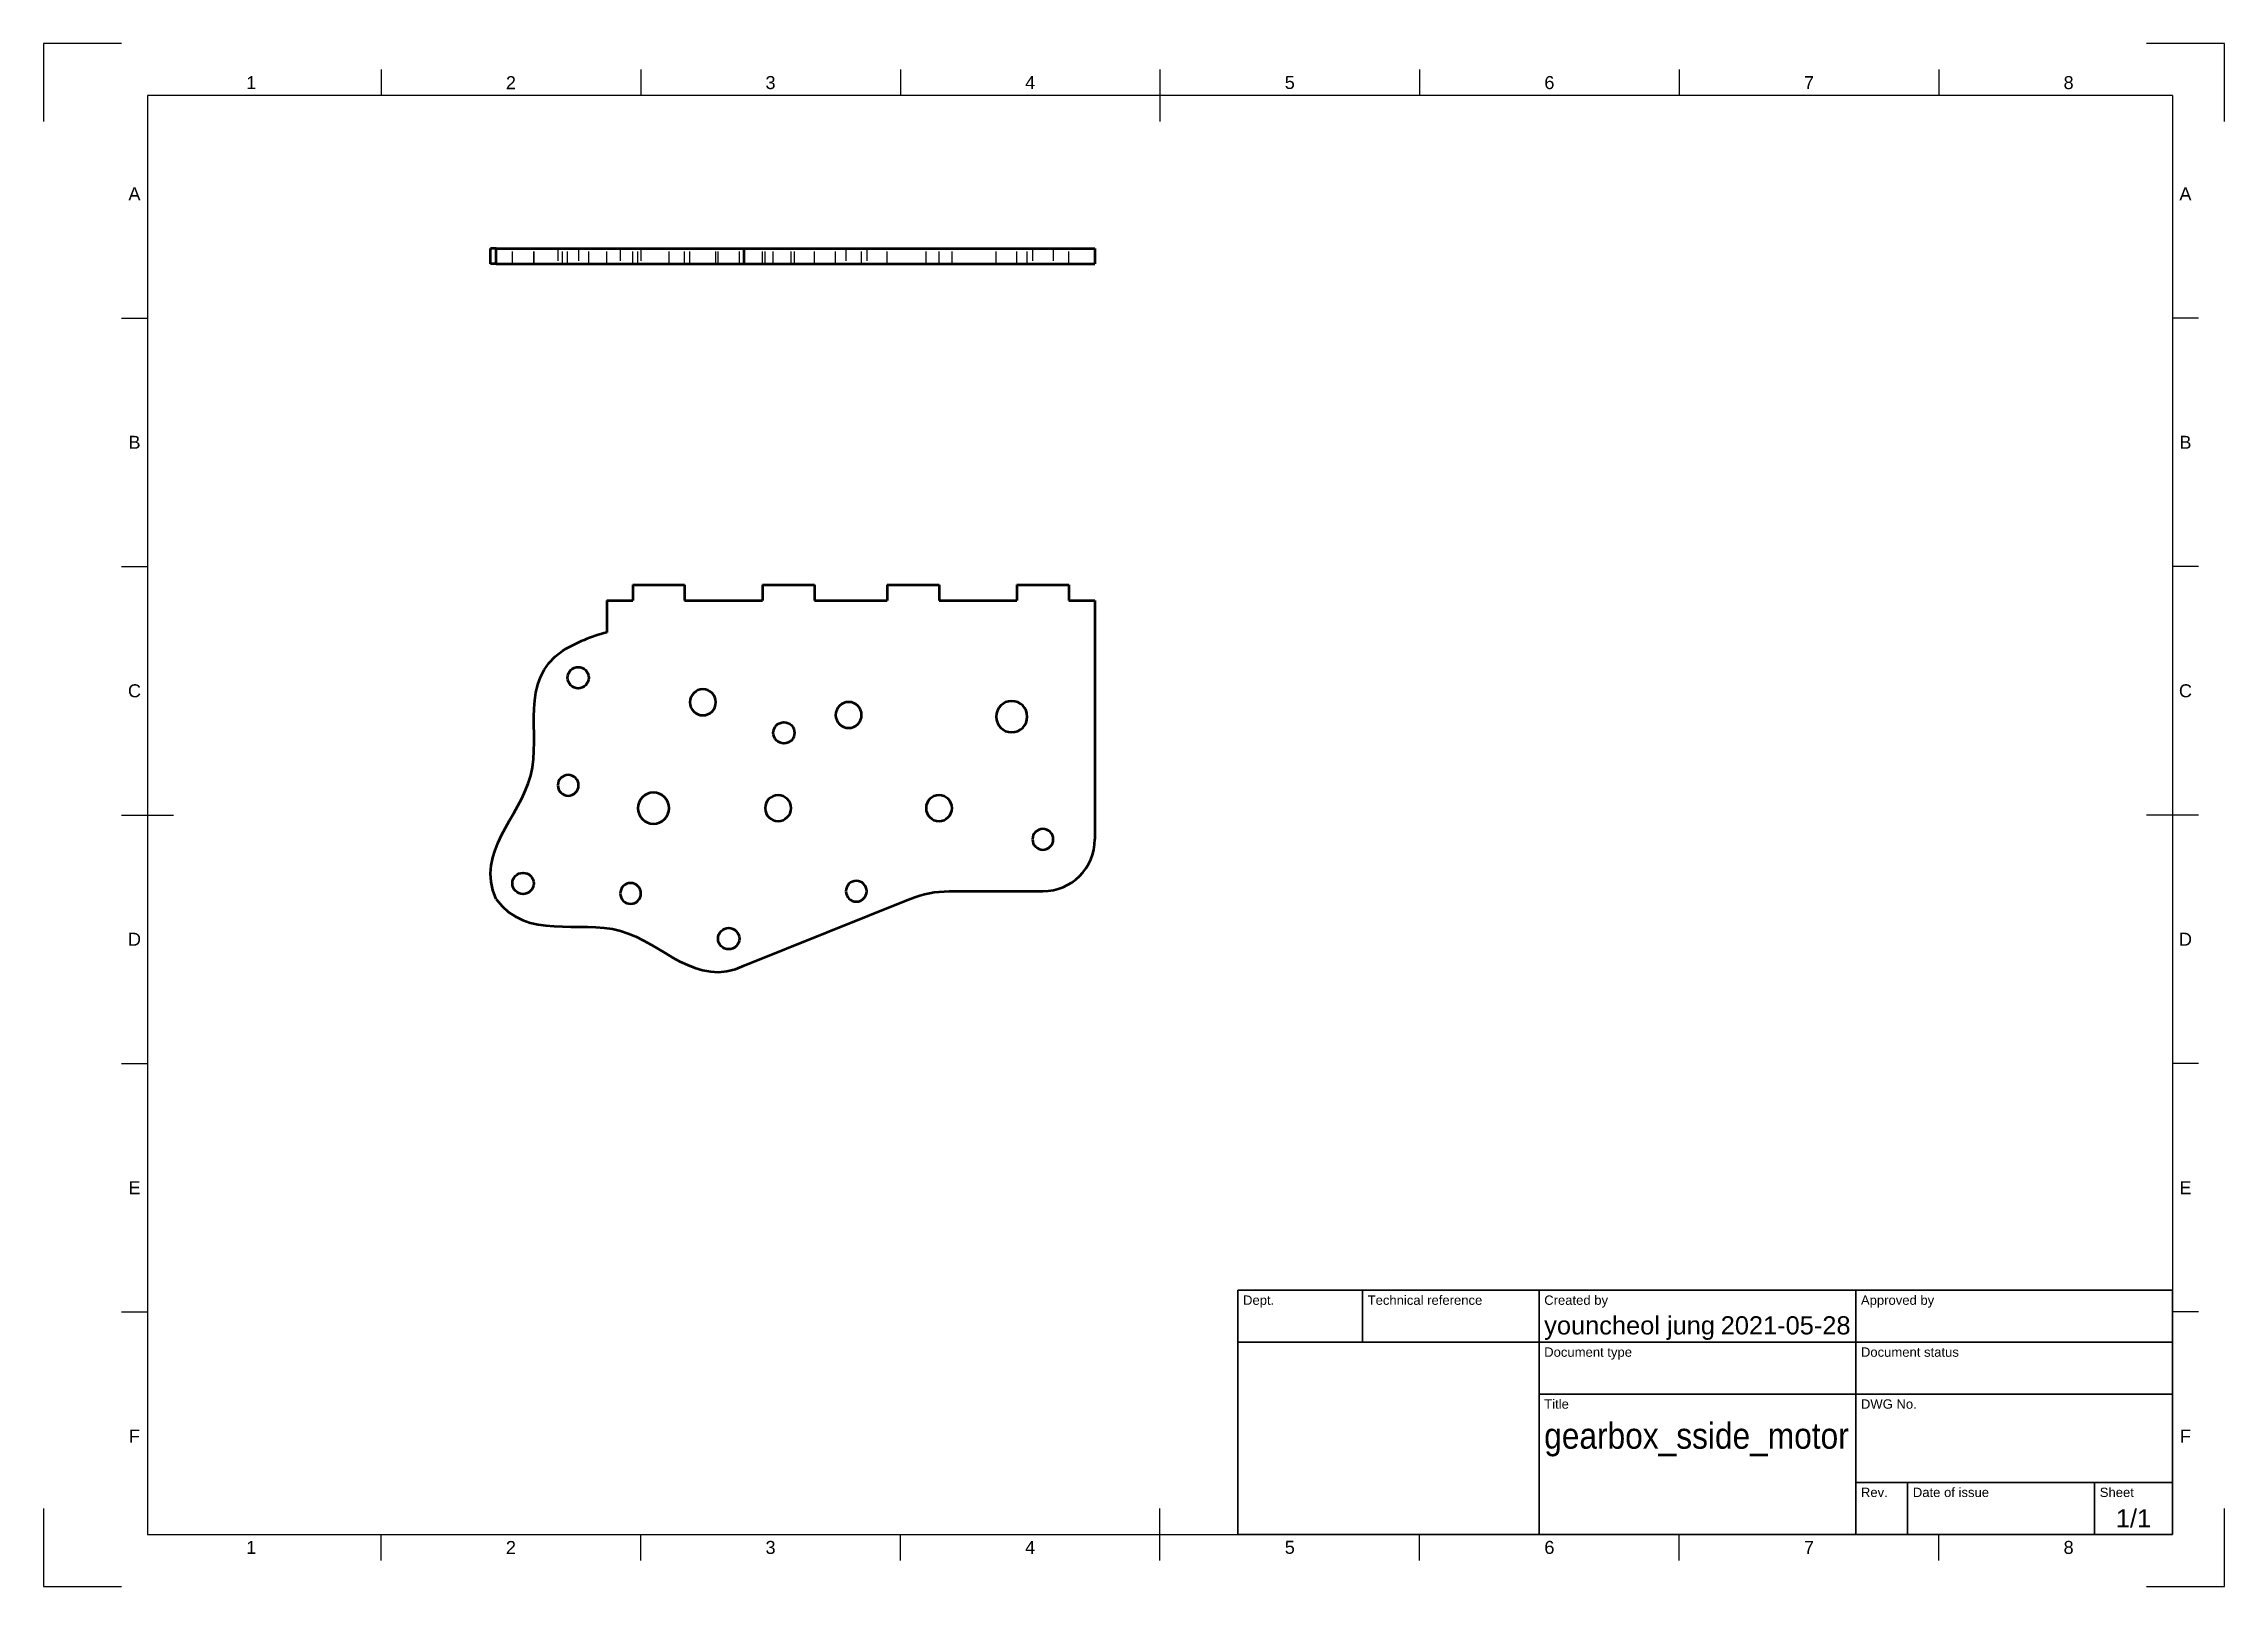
# Model space of a CAD drawing. Header units: millimetres. Extents: x 0 to 420, y 0 to 297.
import ezdxf
from ezdxf.enums import TextEntityAlignment as Align

# ---------------------------------------------------------------- set-up
doc = ezdxf.new("R2010")
doc.units = ezdxf.units.MM
doc.header["$LTSCALE"] = 0.75
doc.linetypes.add('HIDDEN2', pattern=[4.7625, 3.175, -1.5875])
for name, color, linetype, lineweight in [('Border', 7, 'Continuous', 25), ('Hidden', 7, 'HIDDEN2', 25), ('TitleBlock', 7, 'Continuous', 35), ('Visible', 7, 'Continuous', 50)]:
    doc.layers.add(name, color=color, linetype=linetype, lineweight=lineweight)
doc.styles.add('FusionTitle', font='arial.ttf')

# ---------------------------------------------------------------- blocks, each defined once
blk = doc.blocks.new('ISO_A3_SHEET')
at = {"layer": 'Border'}
for p, q in [((65, 292), (65, 287)), ((115, 292), (115, 287)), ((165, 292), (165, 287)), ((215, 292), (215, 282)), ((265, 292), (265, 287)), ((315, 292), (315, 287)), ((365, 292), (365, 287)), ((410, 287), (20, 287)), ((20, 287), (20, 10)), ((410, 287), (410, 10)), ((15, 244.16666), (20, 244.16666)), ((415, 244.16666), (410, 244.16666)), ((15, 196.33333), (20, 196.33333)), ((415, 196.33333), (410, 196.33333)), ((15, 148.5), (25, 148.5)), ((415, 148.5), (405, 148.5)), ((15, 100.66667), (20, 100.66667)), ((415, 100.66667), (410, 100.66667)), ((15, 52.83334), (20, 52.83334)), ((415, 52.83334), (410, 52.83334)), ((215, 5), (215, 15)), ((20, 10), (410, 10)), ((65, 5), (65, 10)), ((115, 5), (115, 10)), ((165, 5), (165, 10)), ((265, 5), (265, 10)), ((315, 5), (315, 10)), ((365, 5), (365, 10))]:
    blk.add_line(p, q, dxfattribs=at)
at = {"layer": 'Defpoints'}
for p, q in [((15, 297), (0, 297)), ((0, 297), (0, 282)), ((420, 297), (405, 297)), ((420, 282), (420, 297)), ((0, 15), (0, 0)), ((420, 0), (420, 15)), ((0, 0), (15, 0)), ((405, 0), (420, 0))]:
    blk.add_line(p, q, dxfattribs=at)
at = {"layer": 'Border', "style": 'FusionTitle'}
for s, p in [('1', (40, 289.5)), ('2', (90, 289.5)), ('3', (140, 289.5)), ('4', (190, 289.5)), ('5', (240, 289.5)), ('6', (290, 289.5)), ('7', (340, 289.5)), ('8', (390, 289.5)), ('A', (17.5, 268.08333)), ('A', (412.5, 268.08333)), ('B', (17.5, 220.25)), ('B', (412.5, 220.25)), ('C', (17.5, 172.41667)), ('C', (412.5, 172.41667)), ('D', (17.5, 124.58334)), ('D', (412.5, 124.58334)), ('E', (17.5, 76.75001)), ('E', (412.5, 76.75001)), ('F', (17.5, 28.91668)), ('F', (412.5, 28.91668)), ('1', (40, 7.5)), ('2', (90, 7.5)), ('3', (140, 7.5)), ('4', (190, 7.5)), ('5', (240, 7.5)), ('6', (290, 7.5)), ('7', (340, 7.5)), ('8', (390, 7.5))]:
    blk.add_text(s, height=2.5, dxfattribs=at).set_placement(p, align=Align.MIDDLE)
blk = doc.blocks.new('ISO_TITLEBLOCK')
at = {"layer": 'TitleBlock'}
for p, q in [((0, 47), (-180, 47)), ((-180, 47), (-180, 0)), ((-156, 37), (-156, 47)), ((-122, 0), (-122, 47)), ((-61, 0), (-61, 47)), ((0, 0), (0, 47)), ((-180, 37), (0, 37)), ((-122, 27), (0, 27)), ((-61, 10), (0, 10)), ((-51, 0), (-51, 10)), ((-15, 0), (-15, 10)), ((-180, 0), (0, 0))]:
    blk.add_line(p, q, dxfattribs=at)
at = {"layer": 'TitleBlock', "style": 'FusionTitle'}
for s, p in [('Dept.', (-179, 46)), ('Technical reference', (-155, 46)), ('Created by', (-121, 46)), ('Approved by', (-60, 46)), ('Document type', (-121, 36)), ('Document status', (-60, 36)), ('Title', (-121, 26)), ('DWG No.', (-60, 26)), ('Rev.', (-60, 9)), ('Date of issue', (-50, 9)), ('Sheet', (-14, 9))]:
    blk.add_text(s, height=1.8, dxfattribs=at).set_placement(p, align=Align.TOP_LEFT)
for tag, height, p in [('DEPT', 3.5, (-179, 42)), ('TECHNICAL_REFERENCE', 3.5, (-155, 42)), ('CREATED_BY', 3.5, (-121, 42)), ('APPROVED_BY', 3.5, (-60, 42)), ('DOCUMENT_TYPE', 3.5, (-121, 32)), ('DOCUMENT_STATUS', 3.5, (-60, 32)), ('TITLE_1', 5, (-121, 21.5)), ('TITLE_2', 5, (-121, 14)), ('TITLE_3', 5, (-121, 6.5)), ('DATE_OF_ISSUE', 3.5, (-50, 5))]:
    blk.add_attdef(tag, text='', height=height, dxfattribs=at).set_placement(p, align=Align.TOP_LEFT)
for tag, p in [('CREATED_DATE', (-62, 42)), ('APPROVED_DATE', (-0.99, 42))]:
    blk.add_attdef(tag, text='', height=3.5, dxfattribs=at).set_placement(p, align=Align.TOP_RIGHT)
for tag, height, p in [('DRAWING_NUMBER', 5, (-30.5, 19.75)), ('REV', 3.5, (-56, 4.85)), ('SHEET', 3.5, (-7.5, 4.85))]:
    blk.add_attdef(tag, text='', height=height, dxfattribs=at).set_placement(p, align=Align.TOP_CENTER)

msp = doc.modelspace()

# ---------------------------------------------------------------- linework, layer by layer
at = {"layer": 'Hidden', "extrusion": (0, 1, 0)}
for p, q in [((90.29, 254.59, 18.61), (90.29, 257.59, 18.61)), ((94.39, 254.59, 18.61), (94.39, 257.59, 18.61)), ((94.42, 254.59, -12.87), (94.42, 257.59, -12.87)), ((94.46, 254.59, -8.76), (94.46, 257.59, -8.76)), ((99.03, 257.59, -0.29), (99.03, 254.59, -0.29)), ((99.95, 254.59, -26.2), (99.95, 257.59, -26.2)), ((100.9, 254.59, -21), (100.9, 257.59, -21)), ((103.03, 257.59, -0.29), (103.03, 254.59, -0.29)), ((105, 254.59, -21), (105, 257.59, -21)), ((108.45, 254.59, -29.71), (108.45, 257.59, -29.71)), ((111.05, 257.59, 20.53), (111.05, 254.59, 20.53)), ((113.45, 254.59, -35.89), (113.45, 257.59, -35.89)), ((114.45, 254.59, 4.11), (114.45, 257.59, 4.11)), ((115.05, 257.59, 20.53), (115.05, 254.59, 20.53)), ((120.45, 254.59, 4.11), (120.45, 257.59, 4.11)), ((123.45, 254.59, -35.89), (123.45, 257.59, -35.89)), ((124.48, 254.59, -16.27), (124.48, 257.59, -16.27)), ((129.48, 254.59, -16.27), (129.48, 257.59, -16.27)), ((129.9, 254.59, 29.23), (129.9, 257.59, 29.23)), ((134, 254.59, 29.23), (134, 257.59, 29.23)), ((138.45, 254.59, -35.89), (138.45, 257.59, -35.89)), ((138.95, 254.59, 4.11), (138.95, 257.59, 4.11)), ((140.52, 254.59, -10.39), (140.52, 257.59, -10.39)), ((143.95, 254.59, 4.11), (143.95, 257.59, 4.11)), ((144.62, 254.59, -10.39), (144.62, 257.59, -10.39)), ((148.45, 254.59, -35.89), (148.45, 257.59, -35.89)), ((152.54, 254.59, -13.82), (152.54, 257.59, -13.82)), ((154.52, 257.59, 20.11), (154.52, 254.59, 20.11)), ((157.54, 254.59, -13.82), (157.54, 257.59, -13.82)), ((158.52, 257.59, 20.11), (158.52, 254.59, 20.11)), ((162.45, 254.59, -35.89), (162.45, 257.59, -35.89)), ((169.95, 254.59, 4.11), (169.95, 257.59, 4.11)), ((172.45, 254.59, -35.89), (172.45, 257.59, -35.89)), ((174.95, 254.59, 4.11), (174.95, 257.59, 4.11)), ((183.45, 254.59, -13.5), (183.45, 257.59, -13.5)), ((187.45, 254.59, -35.89), (187.45, 257.59, -35.89)), ((189.45, 254.59, -13.5), (189.45, 257.59, -13.5)), ((190.45, 257.59, 10.11), (190.45, 254.59, 10.11)), ((194.45, 257.59, 10.11), (194.45, 254.59, 10.11)), ((197.45, 254.59, -35.89), (197.45, 257.59, -35.89))]:
    msp.add_line(p, q, dxfattribs=at)
at = {"layer": 'Visible', "extrusion": (0, 1, 0)}
for p, q in [((86.09, 254.59, 16.74), (86.09, 257.59, 16.74)), ((87.14, 254.59, 21.61), (87.14, 257.59, 21.61)), ((134.95, 257.59, 34.42), (166.92, 257.59, 21.56)), ((134.95, 254.59, 34.42), (134.95, 257.59, 34.42)), ((174.39, 257.59, 20.11), (192.45, 257.59, 20.11)), ((202.45, 257.59, 10.11), (202.45, 254.59, 10.11)), ((134.95, 254.59, 34.42), (166.92, 254.59, 21.56)), ((174.39, 254.59, 20.11), (192.45, 254.59, 20.11))]:
    msp.add_line(p, q, dxfattribs=at)
at = {"layer": 'Visible'}
for p, q in [((108.45, 189.82, 1.5), (113.45, 189.82, 1.5)), ((108.45, 189.82, 1.5), (108.45, 183.64, 1.5)), ((113.45, 192.82, 1.5), (123.45, 192.82, 1.5)), ((113.45, 192.82, 1.5), (113.45, 189.82, 1.5)), ((123.45, 192.82, 1.5), (123.45, 189.82, 1.5)), ((123.45, 189.82, 1.5), (138.45, 189.82, 1.5)), ((138.45, 192.82, 1.5), (148.45, 192.82, 1.5)), ((138.45, 192.82, 1.5), (138.45, 189.82, 1.5)), ((148.45, 192.82, 1.5), (148.45, 189.82, 1.5)), ((148.45, 189.82, 1.5), (162.45, 189.82, 1.5)), ((162.45, 192.82, 1.5), (172.45, 192.82, 1.5)), ((162.45, 192.82, 1.5), (162.45, 189.82, 1.5)), ((172.45, 192.82, 1.5), (172.45, 189.82, 1.5)), ((172.45, 189.82, 1.5), (187.45, 189.82, 1.5)), ((187.45, 192.82, 1.5), (197.45, 192.82, 1.5)), ((187.45, 192.82, 1.5), (187.45, 189.82, 1.5)), ((197.45, 192.82, 1.5), (197.45, 189.82, 1.5)), ((197.45, 189.82, 1.5), (202.45, 189.82, 1.5)), ((202.45, 189.82, 1.5), (202.45, 143.82, 1.5)), ((134.95, 119.51, 1.5), (166.92, 132.37, 1.5)), ((174.39, 133.82, 1.5), (192.45, 133.82, 1.5))]:
    msp.add_line(p, q, dxfattribs=at)
for centre in [(102.95, 174.93, 1.5), (142.57, 164.32, 1.5), (92.34, 135.32, 1.5), (131.95, 124.7, 1.5)]:
    msp.add_circle(centre, 2.05, dxfattribs=at)
at = {"layer": 'Visible', "extrusion": (0, 0, -1)}
for centre, radius in [((-126.98, 170.2, -1.5), 2.5), ((-155.04, 167.75, -1.5), 2.5), ((-186.45, 167.43, -1.5), 3), ((-101.03, 154.22, -1.5), 2), ((-117.45, 149.82, -1.5), 3), ((-141.45, 149.82, -1.5), 2.5), ((-172.45, 149.82, -1.5), 2.5), ((-192.45, 143.82, -1.5), 2), ((-113.05, 133.4, -1.5), 2), ((-156.52, 133.82, -1.5), 2)]:
    msp.add_circle(centre, radius, dxfattribs=at)
at = {"layer": 'Visible', "extrusion": (0, -1, 0)}
for centre in [(174.39, 40.11, -257.59), (174.39, 40.11, -254.59)]:
    msp.add_arc(centre, 20, 248.0804, 270, dxfattribs=at)
at = {"layer": 'Visible', "extrusion": (0, 1, 0)}
for centre in [(-192.45, 10.11, 257.59), (-192.45, 10.11, 254.59)]:
    msp.add_arc(centre, 10, 90, 180, dxfattribs=at)
at = {"layer": 'Visible'}
for centre, radius, start, end in [((117.45, 149.82, 1.5), 35, 104.9006, 120), ((192.45, 143.82, 1.5), 10, 270, 0)]:
    msp.add_arc(centre, radius, start, end, dxfattribs=at)
at = {"layer": 'Visible', "extrusion": (0, 0, -1)}
msp.add_arc((-174.39, 113.82, -1.5), 20, 68.0804, 90, dxfattribs=at)
at = {"layer": 'Visible', "extrusion": (0, 1, 0)}
for points in [[(87.14, 257.59, 21.61), (86.4, 257.59, 19.9), (86.09, 257.59, 18.29), (86.09, 257.59, 16.74)], [(87.14, 254.59, 21.61), (86.4, 254.59, 19.9), (86.09, 254.59, 18.29), (86.09, 254.59, 16.74)]]:
    msp.add_open_spline(points, degree=3, dxfattribs=at)
for points in [[(87.14, 257.59, 21.61), (93.14, 257.59, 29.71), (112.92, 257.59, 21.19), (125.59, 257.59, 38.89), (134.95, 257.59, 34.42)], [(87.14, 254.59, 21.61), (93.14, 254.59, 29.71), (112.92, 254.59, 21.19), (125.59, 254.59, 38.89), (134.95, 254.59, 34.42)]]:
    msp.add_open_spline(points, degree=3, knots=[0, 0, 0, 0, 0.497923, 1, 1, 1, 1], dxfattribs=at)
at = {"layer": 'Visible'}
for points in [[(87.14, 132.32, 1.5), (83.13, 141.56, 1.5), (100.4, 154.43, 1.5), (91.4, 174.26, 1.5), (99.95, 180.13, 1.5)], [(87.14, 132.32, 1.5), (93.14, 124.22, 1.5), (112.92, 132.74, 1.5), (125.59, 115.04, 1.5), (134.95, 119.51, 1.5)]]:
    msp.add_open_spline(points, degree=3, knots=[0, 0, 0, 0, 0.497923, 1, 1, 1, 1], dxfattribs=at)

# ---------------------------------------------------------------- block references
at = {"layer": 'Border'}
msp.add_blockref('ISO_A3_SHEET', (0, 0), dxfattribs=at)
at = {"layer": 'TitleBlock'}
ref = msp.add_blockref('ISO_TITLEBLOCK', (410, 10), dxfattribs=at)
ref.add_attrib('CREATED_DATE', '2021-05-28', dxfattribs={"height": 3.5, "style": 'FusionTitle'}).set_placement((348, 52), align=Align.TOP_RIGHT)
ref.add_attrib('SHEET', '1/1', dxfattribs={"height": 3.5, "style": 'FusionTitle'}).set_placement((402.5, 14.85), align=Align.TOP_CENTER)
ref.add_attrib('TITLE_1', 'gearbox_sside_motor', dxfattribs={"height": 5, "style": 'FusionTitle', "width": 0.873317}).set_placement((289, 31.5), align=Align.TOP_LEFT)
ref.add_attrib('CREATED_BY', 'youncheol jung', dxfattribs={"height": 3.5, "style": 'FusionTitle'}).set_placement((289, 52), align=Align.TOP_LEFT)

doc.saveas('drawing.dxf')
